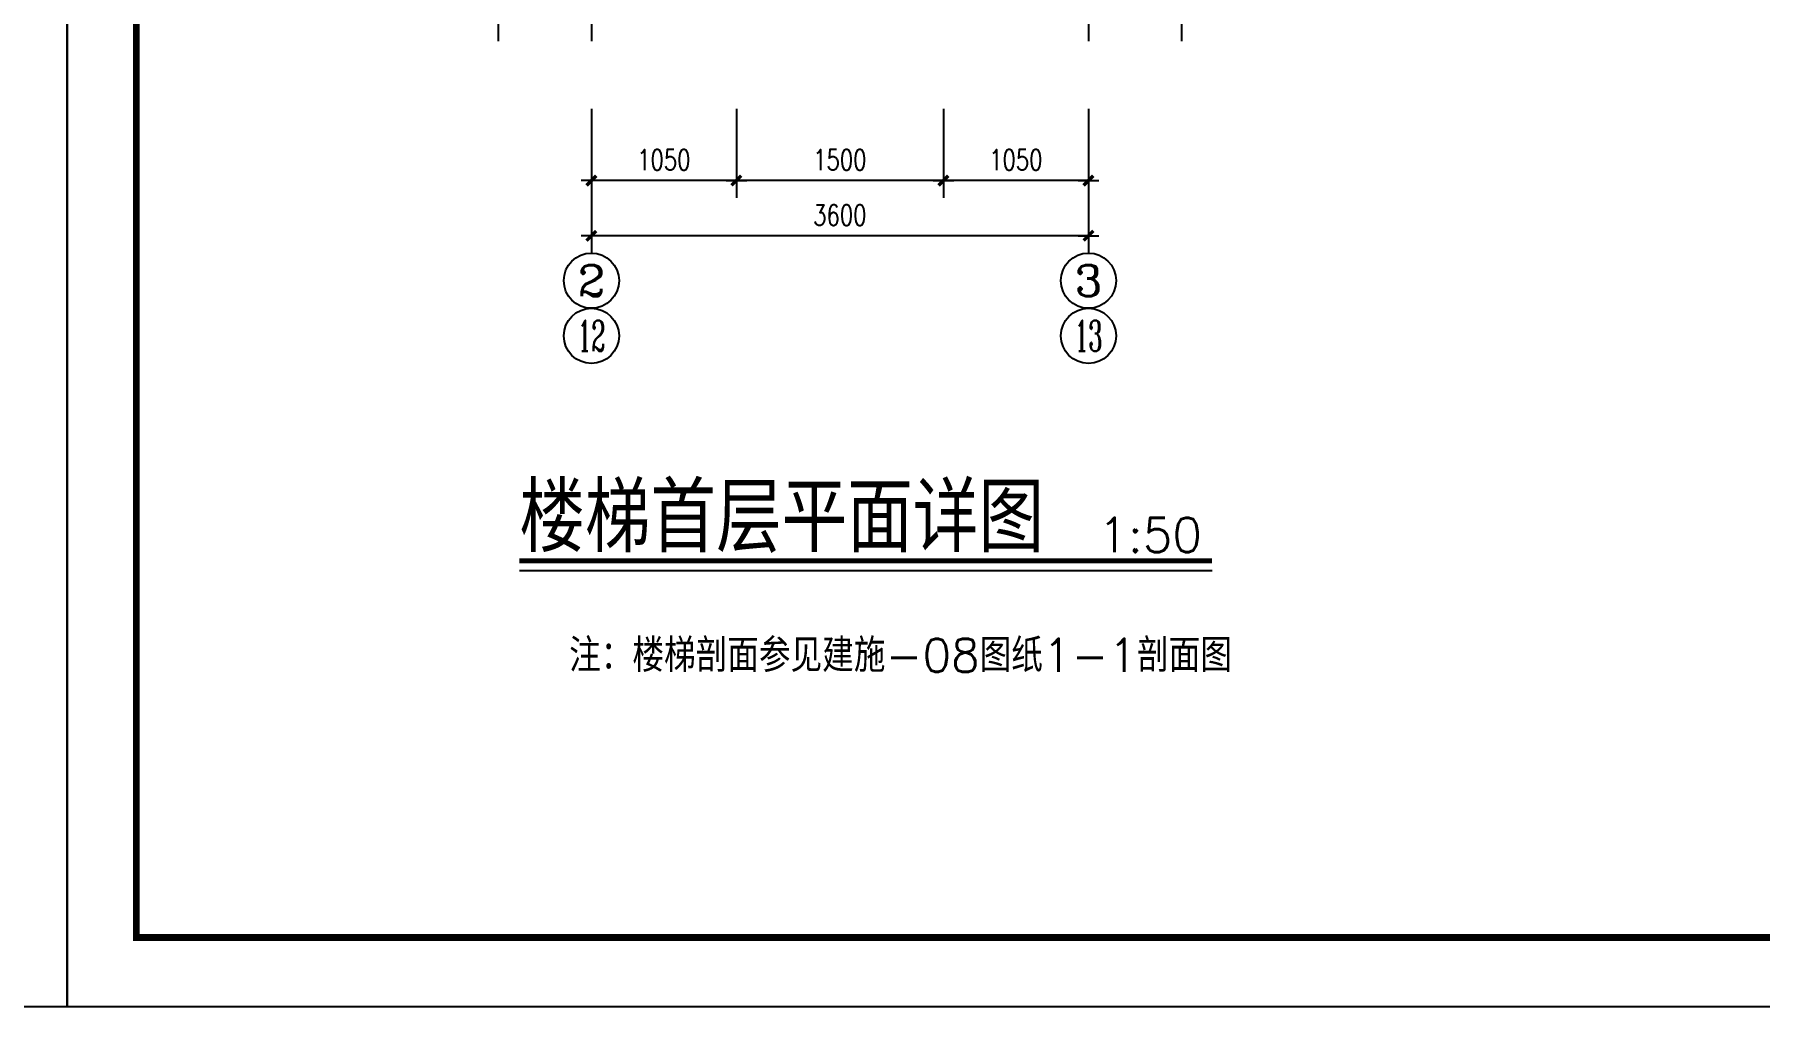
# Model space of a CAD drawing. Extents: x -105837 to 547563, y 466041 to 508041.
# Drawn here: x 309488 to 334476, y 466041 to 480119 of the extents above; entities that cross this region are included whole.
import ezdxf
from ezdxf.enums import TextEntityAlignment as Align

# ---------------------------------------------------------------- set-up
doc = ezdxf.new("R2010")
doc.units = 0
doc.header["$LTSCALE"] = 1000
doc.header["$MEASUREMENT"] = 0
doc.linetypes.add('DOTE', pattern=[2.42, 2, -0.2, 0.02, -0.2])
doc.layers.get('0').update_dxf_attribs({"linetype": 'CONTINUOUS'})
doc.layers.get('DEFPOINTS').update_dxf_attribs({"linetype": 'CONTINUOUS'})
for name, color, linetype in [('AXIS', 3, 'CONTINUOUS'), ('AXIS_TEXT', 7, 'CONTINUOUS'), ('DIM_SYMB', 3, 'CONTINUOUS'), ('DOTE', 1, 'DOTE'), ('PUB_DIM', 3, 'CONTINUOUS'), ('PUB_TEXT', 7, 'CONTINUOUS'), ('PUB_TITLE', 4, 'CONTINUOUS')]:
    doc.layers.add(name, color=color, linetype=linetype)
doc.styles.add('COMPLEX', font='COMPLEX.shx')
doc.styles.add('DIM_FONT', font='SIMPLEX.shx', dxfattribs={"width": 0.75})
doc.styles.get("Standard").update_dxf_attribs({"font": 'txt.shx', "bigfont": 'hzdx.shx'})
doc.dimstyles.new('DIMN', dxfattribs={"dimtxt": 300, "dimasz": 1, "dimexe": 250, "dimexo": 300, "dimgap": 150, "dimtad": 1, "dimdec": 0, "dimzin": 0, "dimdsep": 46, "dimtxsty": 'DIM_FONT', "dimblk": '_DIMX', "dimcen": 0.09, "dimclrt": 7, "dimadec": 0, "dimazin": 0, "dimtfac": 1, "dimtdec": 0, "dimtix": 1, "dimtmove": 2, "dimatfit": 3, "dimldrblk": '_DIMX', "dimfxl": 1, "dimtolj": 1, "dimtzin": 0, "dimarcsym": 0})

# ---------------------------------------------------------------- blocks, each defined once
blk = doc.blocks.new('_DIMX')
blk.add_line((-150, 0), (150, 0))
at = {"const_width": 50}
blk.add_lwpolyline([(-70, -70), (70, 70)], dxfattribs=at)
blk = doc.blocks.new('*D48')
at = {"layer": 'DEFPOINTS', "color": 0, "transparency": 16777216}
for p in [(317555, 479342), (319655, 479342), (317555, 478004)]:
    blk.add_point(p, dxfattribs=at)
at = {"layer": 'PUB_DIM', "color": 0, "lineweight": -2, "transparency": 16777216}
for p, q in [((317555, 479042), (317555, 477754)), ((319655, 479042), (319655, 477754)), ((319654, 478004), (317556, 478004))]:
    blk.add_line(p, q, dxfattribs=at)
at = {"layer": 'PUB_DIM', "color": 0, "lineweight": -2, "transparency": 16777216, "rotation": 180}
blk.add_blockref('_DIMX', (317555, 478004), dxfattribs=at)
at = {"layer": 'PUB_DIM', "color": 0, "lineweight": -2, "transparency": 16777216}
blk.add_blockref('_DIMX', (319655, 478004), dxfattribs=at)
at = {"layer": 'PUB_DIM', "color": 7, "transparency": 16777216, "insert": (318605, 478304), "char_height": 300, "attachment_point": 5, "style": 'DIM_FONT'}
blk.add_mtext('\\A1;1050', dxfattribs=at)
blk = doc.blocks.new('*D49')
at = {"layer": 'DEFPOINTS', "color": 0, "transparency": 16777216}
for p in [(317555, 479342), (324755, 479342), (317555, 477204)]:
    blk.add_point(p, dxfattribs=at)
at = {"layer": 'PUB_DIM', "color": 0, "lineweight": -2, "transparency": 16777216}
for p, q in [((317555, 479042), (317555, 476954)), ((324755, 479042), (324755, 476954)), ((324754, 477204), (317556, 477204))]:
    blk.add_line(p, q, dxfattribs=at)
at = {"layer": 'PUB_DIM', "color": 0, "lineweight": -2, "transparency": 16777216, "rotation": 180.0000000000009}
blk.add_blockref('_DIMX', (317555, 477204), dxfattribs=at)
at = {"layer": 'PUB_DIM', "color": 0, "lineweight": -2, "transparency": 16777216}
blk.add_blockref('_DIMX', (324755, 477204), dxfattribs=at)
at = {"layer": 'PUB_DIM', "color": 7, "transparency": 16777216, "insert": (321155, 477504), "char_height": 300, "attachment_point": 5, "style": 'DIM_FONT'}
blk.add_mtext('\\A1;3600', dxfattribs=at)
blk = doc.blocks.new('_axiso')
blk.add_circle((0, 0), 0.5)
at = {"layer": 'AXIS_TEXT', "style": 'COMPLEX', "width": 1.041667}
blk.add_attdef('A', text='', height=0.56, dxfattribs=at).set_placement((-0.25, -0.28), (0.25, -0.28), align=Align.FIT)
blk = doc.blocks.new('*D122')
at = {"layer": 'DEFPOINTS', "color": 0, "transparency": 16777216}
for p in [(322655, 479342), (324755, 479342), (322655, 478004)]:
    blk.add_point(p, dxfattribs=at)
at = {"layer": 'PUB_DIM', "color": 0, "lineweight": -2, "transparency": 16777216}
for p, q in [((322655, 479042), (322655, 477754)), ((324755, 479042), (324755, 477754)), ((324754, 478004), (322656, 478004))]:
    blk.add_line(p, q, dxfattribs=at)
at = {"layer": 'PUB_DIM', "color": 0, "lineweight": -2, "transparency": 16777216, "rotation": 180}
blk.add_blockref('_DIMX', (322655, 478004), dxfattribs=at)
at = {"layer": 'PUB_DIM', "color": 0, "lineweight": -2, "transparency": 16777216}
blk.add_blockref('_DIMX', (324755, 478004), dxfattribs=at)
at = {"layer": 'PUB_DIM', "color": 7, "transparency": 16777216, "insert": (323705, 478304), "char_height": 300, "attachment_point": 5, "style": 'DIM_FONT'}
blk.add_mtext('\\A1;1050', dxfattribs=at)
blk = doc.blocks.new('*D123')
at = {"layer": 'DEFPOINTS', "color": 0, "transparency": 16777216}
for p in [(319655, 479342), (322655, 479342), (319655, 478004)]:
    blk.add_point(p, dxfattribs=at)
at = {"layer": 'PUB_DIM', "color": 0, "lineweight": -2, "transparency": 16777216}
for p, q in [((319655, 479042), (319655, 477754)), ((322655, 479042), (322655, 477754)), ((322654, 478004), (319656, 478004))]:
    blk.add_line(p, q, dxfattribs=at)
for p, rotation in [((319655, 478004), 180.0000000000022), ((322655, 478004), 2.238209617644316e-12)]:
    blk.add_blockref('_DIMX', p, dxfattribs=dict(at, rotation=rotation))
at = {"layer": 'PUB_DIM', "color": 7, "transparency": 16777216, "insert": (321155, 478304), "char_height": 300, "attachment_point": 5, "style": 'DIM_FONT'}
blk.add_mtext('\\A1;1500', dxfattribs=at)

msp = doc.modelspace()

# ---------------------------------------------------------------- linework, layer by layer
at = {"color": 23}
for p, q in [((316206.29075, 488915.64968), (316206.29075, 480020.67966)), ((326104.69409, 488915.64968), (326104.69409, 480020.67966))]:
    msp.add_line(p, q, dxfattribs=at)
at = {"layer": 'DIM_SYMB', "const_width": 70}
msp.add_lwpolyline([(316511.82373, 472496.37675), (326546.84436, 472496.37675)], dxfattribs=at)
at = {"layer": 'DIM_SYMB'}
msp.add_lwpolyline([(316511.82373, 472356.37675), (326546.84436, 472356.37675)], dxfattribs=at)
at = {"layer": 'DOTE'}
for p, q in [((317555.49242, 497999.01543), (317555.49242, 480020.67966)), ((324755.49242, 497999.01543), (324755.49242, 480020.67966))]:
    msp.add_line(p, q, dxfattribs=at)
at = {"layer": 'PUB_TITLE'}
for points in [[(250563.01576, 466040.74173), (309963.01576, 466040.74173), (309963.01576, 508040.74173), (250563.01576, 508040.74173)], [(309963.01576, 466040.74173), (369363.01576, 466040.74173), (369363.01576, 508040.74173), (309963.01576, 508040.74173)]]:
    msp.add_lwpolyline(points, close=True, dxfattribs=at)
at = {"layer": 'PUB_TITLE', "const_width": 100}
msp.add_lwpolyline([(310963.01576, 467040.74173), (368363.01576, 467040.74173), (368363.01576, 507040.74173), (310963.01576, 507040.74173)], close=True, dxfattribs=at)

# ---------------------------------------------------------------- block references
at = {"layer": 'AXIS'}
ref = msp.add_blockref('_axiso', (317555.49242, 476553.99191), dxfattribs=dict(at, xscale=800, yscale=800, zscale=800))
ref.add_attrib('A', '2', dxfattribs={"layer": 'AXIS_TEXT', "height": 448, "style": 'COMPLEX', "width": 1.339286}).set_placement((317355.49242, 476329.99191), (317755.49242, 476329.99191), align=Align.FIT)
ref = msp.add_blockref('_axiso', (324755.49242, 476553.99191), dxfattribs=dict(at, xscale=800, yscale=800, zscale=800))
ref.add_attrib('A', '3', dxfattribs={"layer": 'AXIS_TEXT', "height": 448, "style": 'COMPLEX', "width": 1.339286}).set_placement((324555.49242, 476329.99191), (324955.49242, 476329.99191), align=Align.FIT)
ref = msp.add_blockref('_axiso', (317555.49242, 475753.99191), dxfattribs=dict(at, xscale=800, yscale=800, zscale=800))
ref.add_attrib('A', '12', dxfattribs={"layer": 'AXIS_TEXT', "height": 448, "style": 'COMPLEX', "width": 0.646552}).set_placement((317355.49242, 475529.99191), (317755.49242, 475529.99191), align=Align.FIT)
ref = msp.add_blockref('_axiso', (324755.49242, 475753.99191), dxfattribs=dict(at, xscale=800, yscale=800, zscale=800))
ref.add_attrib('A', '13', dxfattribs={"layer": 'AXIS_TEXT', "height": 448, "style": 'COMPLEX', "width": 0.646552}).set_placement((324555.49242, 475529.99191), (324955.49242, 475529.99191), align=Align.FIT)

# ---------------------------------------------------------------- texts
at = {"layer": 'PUB_TEXT'}
for s, height, p in [('楼梯首层平面详图', 1000, (316511.82373, 472620.62872)), ('1:50', 500, (324899.22531, 472620.62872)), ('注：楼梯剖面参见建施-08图纸1-1剖面图 ', 482.2695035, (317232.58456, 470885.76613))]:
    msp.add_text(s, height=height, dxfattribs=at).set_placement(p)

# ---------------------------------------------------------------- dimensions: what is measured, and where the dimension line sits
at = {"layer": 'PUB_DIM'}
for p1, p2, distance, picture, middle in [((319655.49242, 479342.2408), (317555.49242, 479342.2408), 1338.2489, '*D48', (318605.49242, 478303.99191)), ((324755.49242, 479342.2408), (317555.49242, 479342.2408), 2138.2489, '*D49', (321155.49242, 477503.99191)), ((322655.49242, 479342.2408), (319655.49242, 479342.2408), 1338.2489, '*D123', (321155.49242, 478303.99191)), ((324755.49242, 479342.2408), (322655.49242, 479342.2408), 1338.2489, '*D122', (323705.49242, 478303.99191))]:
    dim = msp.add_aligned_dim(p1=p1, p2=p2, distance=distance, dimstyle='DIMN', override={"dimlfac": 0.5}, dxfattribs=at)
    dim.commit()
    dim.dimension.update_dxf_attribs({"geometry": picture, "text_midpoint": middle})

doc.saveas('drawing.dxf')
